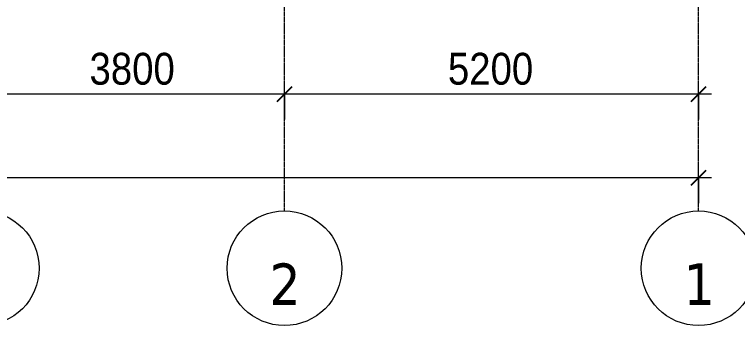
# Model space of a CAD drawing. Header units: millimetres. Extents: x -134153 to 99383, y -5233 to 35400.
# Drawn here: x -42243 to -33164, y -5233 to -1323 of the extents above; entities that cross this region are included whole.
import ezdxf

# ---------------------------------------------------------------- set-up
doc = ezdxf.new("R2010")
doc.units = ezdxf.units.MM
doc.linetypes.add('Grid Line', pattern=[22.225, 12.7, -3.175, 3.175, -3.175])
for name, color, linetype, lineweight in [('A-ANNO-DIMS', 211, 'Continuous', 9), ('A-ANNO-DIMS-160', 211, 'Continuous', 9), ('S-GRID-1', 1, 'Grid Line', 9), ('S-GRID-IDEN', 1, 'Continuous', 9)]:
    doc.layers.add(name, color=color, linetype=linetype, lineweight=lineweight)
doc.styles.add('Tahoma_B_1', font='tahomabd_0.ttf', dxfattribs={"height": 520})
doc.styles.add('UTM Avo', font='UTM Avo.ttf', dxfattribs={"width": 0.9, "height": 400})
doc.dimstyles.new('1_Dim_chi_tiet_2_5', dxfattribs={"dimscale": 304.8, "dimtxt": 399.720379, "dimasz": 0.629921, "dimexe": 0.524934, "dimexo": 0.0625, "dimgap": 0.052493, "dimtad": 1, "dimdec": 0, "dimrnd": 5, "dimzin": 0, "dimdsep": 46, "dimtxsty": 'UTM Avo', "dimblk1": 'OBLIQUE', "dimblk2": 'OBLIQUE', "dimsah": 1, "dimcen": 0.09, "dimdle": 0.524934, "dimazin": 0, "dimtfac": 1, "dimtdec": 4, "dimtix": 1, "dimtmove": 0, "dimatfit": 3, "dimfxl": 1.049869, "dimfxlon": 1, "dimtvp": 1, "dimtolj": 1, "dimtzin": 0, "dimarcsym": 2})

# ---------------------------------------------------------------- blocks, each defined once
blk = doc.blocks.new('Grid - M_Grid Head - Circle-353313-TKCS_MẶT ĐỨNG HƯỚNG BẮC')
at = {"layer": 'S-GRID-IDEN'}
blk.add_circle((-33652.6, -4512.7), 720, dxfattribs=at)
blk = doc.blocks.new('DIMBLOCK52-TKCS_MẶT ĐỨNG HƯỚNG BẮC')
at = {"layer": 'A-ANNO-DIMS-160'}
for p, q in [((-38852.6, -2644.5), (-38852.6, -2164.5)), ((-33652.6, -2644.5), (-33652.6, -2164.5)), ((-33492.6, -2324.5), (-38852.6, -2324.5)), ((-38852.6, -2324.5), (-38852.6, -2644.5)), ((-33652.6, -2324.5), (-33652.6, -2644.5))]:
    blk.add_line(p, q, dxfattribs=at)
at = {"layer": 'A-ANNO-DIMS-160', "lineweight": 25}
for p, q in [((-38852.6, -2324.5), (-38756.6, -2228.5)), ((-33652.6, -2324.5), (-33556.6, -2228.5)), ((-38852.6, -2324.5), (-38948.6, -2420.5)), ((-33652.6, -2324.5), (-33748.6, -2420.5))]:
    blk.add_line(p, q, dxfattribs=at)
at = {"layer": 'A-ANNO-DIMS-160', "color": 0, "insert": (-36800.3, -1804.9), "char_height": 400, "width": 1314.636, "attachment_point": 1, "line_spacing_factor": 1.110334, "style": 'UTM Avo'}
blk.add_mtext('5200', dxfattribs=at)
blk = doc.blocks.new('_Oblique')
at = {"color": 0, "linetype": 'ByBlock', "lineweight": -2}
blk.add_line((-0.5, -0.5), (0.5, 0.5), dxfattribs=at)
blk = doc.blocks.new('DIMBLOCK53-TKCS_MẶT ĐỨNG HƯỚNG BẮC')
at = {"layer": 'A-ANNO-DIMS-160'}
for p, q in [((-42652.6, -2644.5), (-42652.6, -2164.5)), ((-38852.6, -2644.5), (-38852.6, -2164.5)), ((-38852.6, -2324.5), (-42652.6, -2324.5)), ((-42652.6, -2324.5), (-42652.6, -2644.5)), ((-38852.6, -2324.5), (-38852.6, -2644.5))]:
    blk.add_line(p, q, dxfattribs=at)
at = {"layer": 'A-ANNO-DIMS-160', "lineweight": 25}
for p, q in [((-42652.6, -2324.5), (-42556.6, -2228.5)), ((-38852.6, -2324.5), (-38756.6, -2228.5)), ((-42652.6, -2324.5), (-42748.6, -2420.5)), ((-38852.6, -2324.5), (-38948.6, -2420.5))]:
    blk.add_line(p, q, dxfattribs=at)
at = {"layer": 'A-ANNO-DIMS-160', "color": 0, "insert": (-41300.3, -1804.9), "char_height": 400, "width": 1314.636, "attachment_point": 1, "line_spacing_factor": 1.110334, "style": 'UTM Avo'}
blk.add_mtext('3800', dxfattribs=at)
blk = doc.blocks.new('DIMBLOCK74-TKCS_MẶT ĐỨNG HƯỚNG BẮC')
at = {"layer": 'A-ANNO-DIMS-160'}
for p, q in [((-127252.6, -3694.5), (-127252.6, -3214.5)), ((-33652.6, -3694.5), (-33652.6, -3214.5)), ((-33492.6, -3374.5), (-127412.6, -3374.5)), ((-127252.6, -3374.5), (-127252.6, -3694.5)), ((-33652.6, -3374.5), (-33652.6, -3694.5))]:
    blk.add_line(p, q, dxfattribs=at)
at = {"layer": 'A-ANNO-DIMS-160', "lineweight": 25}
for p, q in [((-127252.6, -3374.5), (-127156.6, -3278.5)), ((-33652.6, -3374.5), (-33556.6, -3278.5)), ((-127252.6, -3374.5), (-127348.6, -3470.5)), ((-33652.6, -3374.5), (-33748.6, -3470.5))]:
    blk.add_line(p, q, dxfattribs=at)
at = {"layer": 'A-ANNO-DIMS-160', "color": 0, "insert": (-81137.3, -2854.9), "char_height": 400, "width": 1643.295, "attachment_point": 1, "line_spacing_factor": 1.110334, "style": 'UTM Avo'}
blk.add_mtext('93600', dxfattribs=at)

msp = doc.modelspace()

# ---------------------------------------------------------------- linework, layer by layer
at = {"layer": 'S-GRID-1'}
for p, q in [((-38852.6, -3792.7), (-38852.6, 207.3)), ((-33652.6, -3792.7), (-33652.6, 207.3))]:
    msp.add_line(p, q, dxfattribs=at)

# ---------------------------------------------------------------- block references
at = {"layer": 'S-GRID-IDEN'}
for p in [(-9000, 0), (-5200, 0), (0, 0)]:
    msp.add_blockref('Grid - M_Grid Head - Circle-353313-TKCS_MẶT ĐỨNG HƯỚNG BẮC', p, dxfattribs=at)

# ---------------------------------------------------------------- dimensions: what is measured, and where the dimension line sits
at = {"layer": 'A-ANNO-DIMS'}
for base, p1, p2, override, picture, middle in [((-42652.6, -2324.5), (-38852.6, -2644.5), (-42652.6, -2644.5), {"dimpost": '<>', "dimfxl": 3800}, 'DIMBLOCK53-TKCS_MẶT ĐỨNG HƯỚNG BẮC', (-40752.6, -2101.5)), ((-38852.6, -2324.5), (-33652.6, -2644.5), (-38852.6, -2644.5), {"dimpost": '<>', "dimfxl": 5200}, 'DIMBLOCK52-TKCS_MẶT ĐỨNG HƯỚNG BẮC', (-36252.6, -2101.5)), ((-127252.6, -3374.5), (-33652.6, -3694.5), (-127252.6, -3694.5), {"dimpost": '<>', "dimfxl": 93600}, 'DIMBLOCK74-TKCS_MẶT ĐỨNG HƯỚNG BẮC', (-80452.6, -3151.5))]:
    dim = msp.add_linear_dim(base=base, p1=p1, p2=p2, dimstyle='1_Dim_chi_tiet_2_5', override=override, dxfattribs=at)
    dim.commit()
    dim.dimension.update_dxf_attribs({"geometry": picture, "text_midpoint": middle})

# ---------------------------------------------------------------- next in the draw order: texts
at = {"layer": 'S-GRID-IDEN', "char_height": 520, "width": 465.6, "attachment_point": 5, "line_spacing_factor": 0.996129, "style": 'Tahoma_B_1', "bg_fill": 3, "box_fill_scale": 1.25, "bg_fill_color": 256, "bg_fill_true_color": 13158600, "bg_fill_transparency": 0}
for s, insert in [('\\pt2031.9988,4063.9976,6096.0016,8128.0004,10159.9992,12191.998,14224.002,16256.0008,18287.9996,20319.9984,22352.0024,24384.0012,26416,28447.9988,30479.9976,32512.0016,34544.0004,36575.9992,38607.998,40640.002,42672.0008,44703.9996,46735.9984,48768.0024,50800.0012,52832,54863.9988,56895.9976,58928.0016,60960.0004,62991.9992,65023.998;2', (-38845.1, -4712.4)), ('\\pt2031.9988,4063.9976,6096.0016,8128.0004,10159.9992,12191.998,14224.002,16256.0008,18287.9996,20319.9984,22352.0024,24384.0012,26416,28447.9988,30479.9976,32512.0016,34544.0004,36575.9992,38607.998,40640.002,42672.0008,44703.9996,46735.9984,48768.0024,50800.0012,52832,54863.9988,56895.9976,58928.0016,60960.0004,62991.9992,65023.998;1', (-33645.1, -4712.4))]:
    msp.add_mtext(s, dxfattribs=dict(at, insert=insert))

doc.saveas('drawing.dxf')
